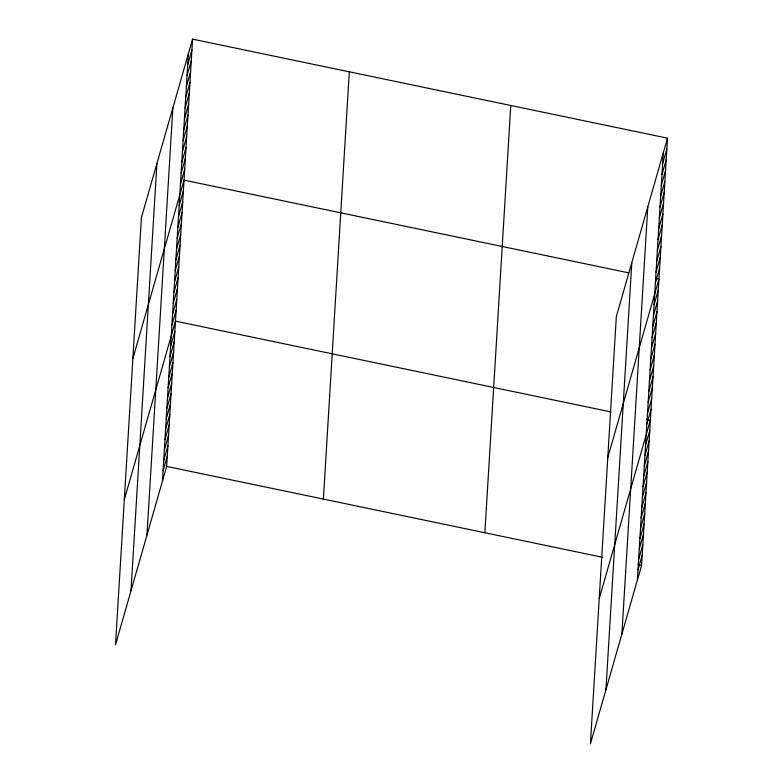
<?xml version="1.0" encoding="UTF-8"?>
<svg xmlns="http://www.w3.org/2000/svg" width="783" height="783" viewBox="0 0 783 783"><rect width="100%" height="100%" fill="white"/><g stroke="black" fill="none" stroke-linecap="round" stroke-linejoin="round"><path stroke-width="1.17" d="M130.996 590.803L156.913 163.549M146.959 535.141L172.867 107.878M162.453 481.114L188.36 53.851M192.579 39.15L141.42 217.576L115.502 644.84L166.671 466.414L192.579 39.15L667.498 138.16L641.58 565.424L590.421 743.85L616.329 316.586L667.498 138.16M323.389 499.084L349.306 71.821M484.863 532.753L510.77 105.49M605.915 689.823L631.822 262.559M621.878 634.152L647.786 206.888M637.372 580.125L663.279 152.861M187.705 64.695L191.923 49.995M187.049 75.54L191.267 60.839M186.393 86.384L190.602 71.684M185.737 97.229L189.946 82.538M185.072 108.074L189.29 93.383M184.416 118.928L188.634 104.227M183.76 129.772L187.979 115.072M183.105 140.617L187.313 125.916M182.439 151.462L186.657 136.761M181.783 162.306L186.002 147.605M181.127 173.151L185.346 158.45M180.472 183.995L184.69 169.304M132.865 358.575L184.025 180.149L628.759 272.866M179.15 205.694L183.369 190.993M178.495 216.539L182.713 201.838M177.839 227.383L182.057 212.682M177.183 238.228L181.392 223.527M176.527 249.072L180.736 234.371M175.862 259.917L180.08 245.226M175.206 270.761L179.424 256.07M174.55 281.616L178.769 266.915M173.895 292.46L178.103 277.759M173.239 303.305L177.447 288.604M172.573 314.149L176.792 299.449M171.917 324.994L176.136 310.293M124.311 499.564L175.48 321.138L610.926 411.927M170.635 346.213L174.844 331.522M169.999 356.598L174.218 341.897M169.373 366.973L173.591 352.272M168.746 377.347L172.955 362.646M168.12 387.722L172.329 373.021M167.484 398.097L171.702 383.396M166.857 408.472L171.076 393.78M166.231 418.856L170.44 404.155M165.595 429.231L169.813 414.53M164.968 439.606L169.187 424.905M164.342 449.98L168.551 435.279M163.706 460.355L167.924 445.654M163.079 470.73L167.298 456.039M662.624 163.706L666.842 149.015M661.968 174.56L666.176 159.859M661.312 185.405L665.521 170.704M660.646 196.249L664.865 181.548M659.991 207.094L664.209 192.393M659.335 217.938L663.553 203.237M658.679 228.783L662.888 214.082M658.023 239.627L662.232 224.936M657.358 250.472L661.576 235.781M656.702 261.326L660.921 246.625M656.046 272.171L660.265 257.47M655.391 283.015L659.599 268.315M607.784 457.585L658.943 279.159L655.459 278.435M654.069 304.704L658.288 290.004M653.413 315.549L657.632 300.848M652.758 326.394L656.976 311.703M652.102 337.248L656.311 322.547M651.436 348.092L655.655 333.392M650.781 358.937L654.999 344.236M650.125 369.782L654.343 355.081M649.469 380.626L653.688 365.925M648.813 391.471L653.022 376.77M648.148 402.315L652.366 387.624M647.492 413.16L651.71 398.469M646.836 424.014L651.055 409.313M599.23 598.584L650.389 420.158L646.915 419.434M645.554 445.233L649.763 430.533M644.918 455.608L649.136 440.907M644.292 465.983L648.51 451.282M643.665 476.358L647.874 461.667M643.029 486.742L647.247 472.041M642.403 497.117L646.621 482.416M641.776 507.492L645.985 492.791M641.14 517.866L645.358 503.166M640.514 528.241L644.732 513.54M639.887 538.616L644.106 523.925M639.261 548.991L643.469 534.3M638.625 559.375L642.843 544.674M637.998 569.75L642.217 555.049M166.671 466.414L602.117 557.193M638.106 564.7L641.58 565.424"/></g></svg>
